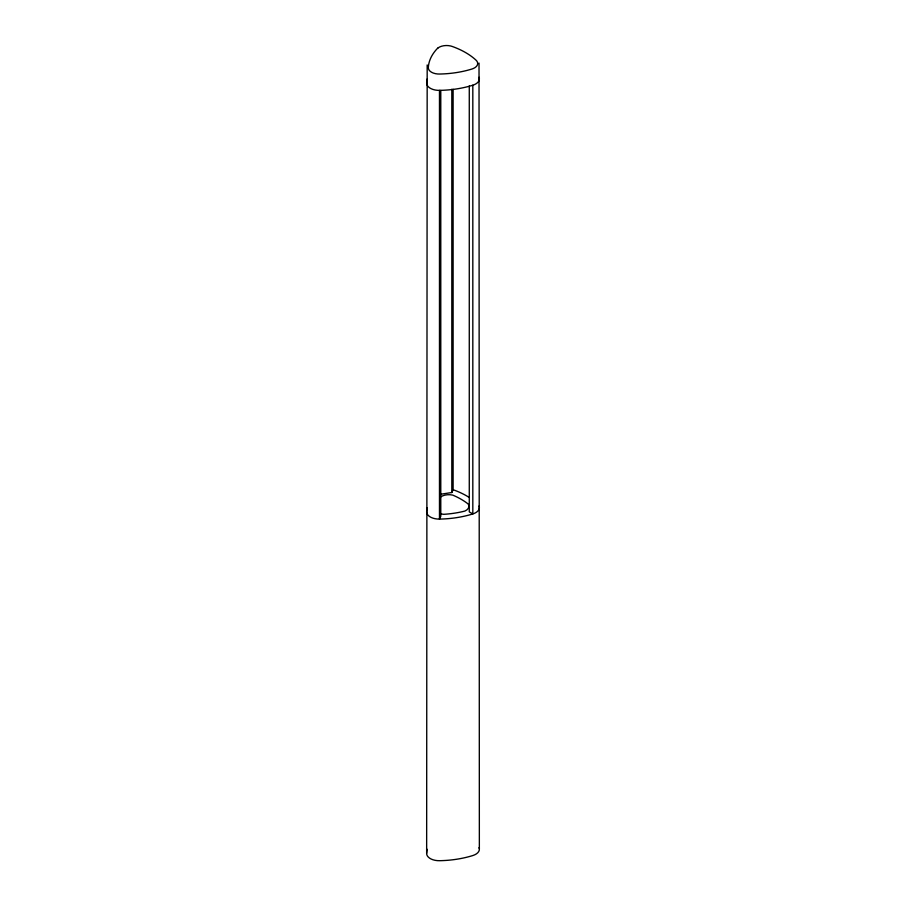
<?xml version="1.0" encoding="UTF-8"?>
<svg xmlns="http://www.w3.org/2000/svg" width="906" height="906" viewBox="0 0 906 906"><rect width="100%" height="100%" fill="white"/><g stroke="black" fill="none" stroke-linecap="round" stroke-linejoin="round"><path stroke-width="1.36" d="M427.179 64.949L426.647 853.282A12.469 7.203 0 0 0 439.478 860.7A75.221 43.431 0 0 0 472.819 855.547A12.469 7.203 0 0 0 479.059 847.574M440.395 494.291L451.811 492.524L453.113 489.716L453.113 89.298M479.025 63.08L479.353 848.741M479.059 77.259A12.469 7.203 0 0 1 472.819 85.221L472.819 513.94A75.221 43.431 0 0 1 439.478 519.093A12.469 7.203 0 0 1 426.647 511.675A75.221 43.431 0 0 1 427.179 507.677M469.274 86.002L469.274 511.89L472.819 513.94A12.469 7.203 0 0 0 479.059 505.967M451.811 89.275L451.811 492.524M440.78 90.407L440.78 516.295L439.478 519.093L439.478 90.374A12.469 7.203 0 0 1 426.647 82.967A75.221 43.431 0 0 1 427.179 78.958M453.113 489.716A75.221 43.431 0 0 1 469.138 497.394M472.819 85.221A75.221 43.431 0 0 1 439.478 90.374M426.647 853.282A75.221 43.431 0 0 1 427.179 849.284M440.554 497.009A10.612 6.127 0 0 1 452.774 495.118A71.178 41.098 0 0 1 468.164 504.008A10.612 6.127 0 0 1 464.891 511.063A71.178 41.098 0 0 1 443.861 514.314A10.612 6.127 0 0 1 440.644 513.725M438.006 47.95L437.043 48.822A73.443 42.401 0 0 0 428.323 67.599L428.413 68.63A10.793 6.229 0 0 0 437.677 73.986L439.455 74.032A73.465 42.412 0 0 0 472.003 69.003L473.498 68.437A10.793 6.229 0 0 0 476.896 61.132L476.08 60.215A73.465 42.412 0 0 0 452.253 46.466L450.667 45.991A10.793 6.229 0 0 0 438.006 47.95"/></g></svg>
